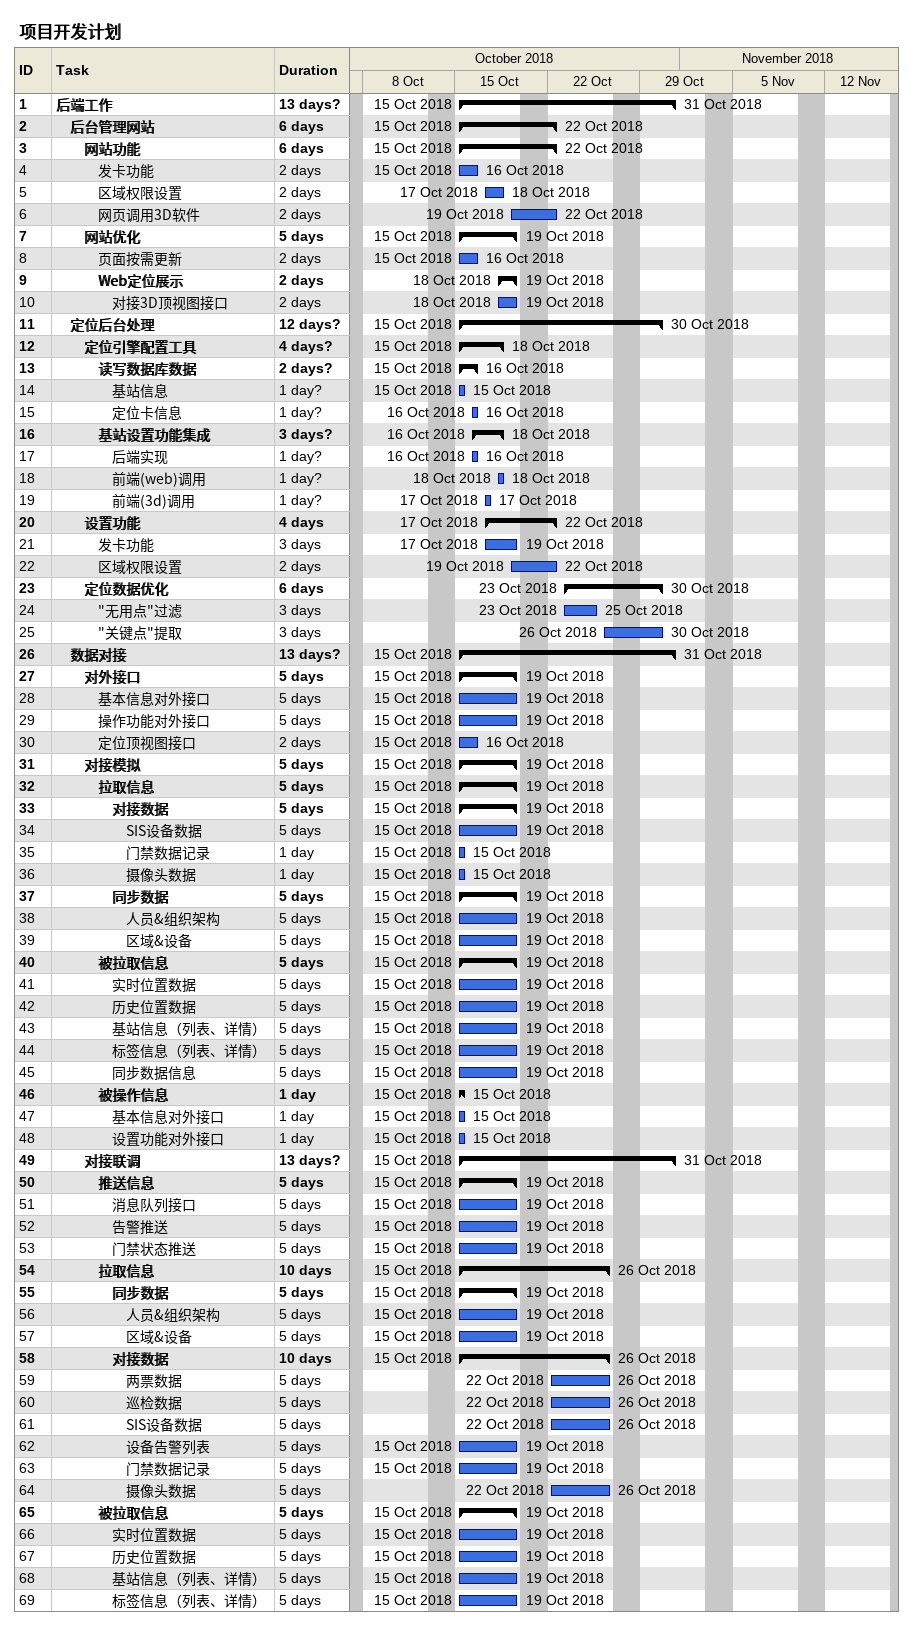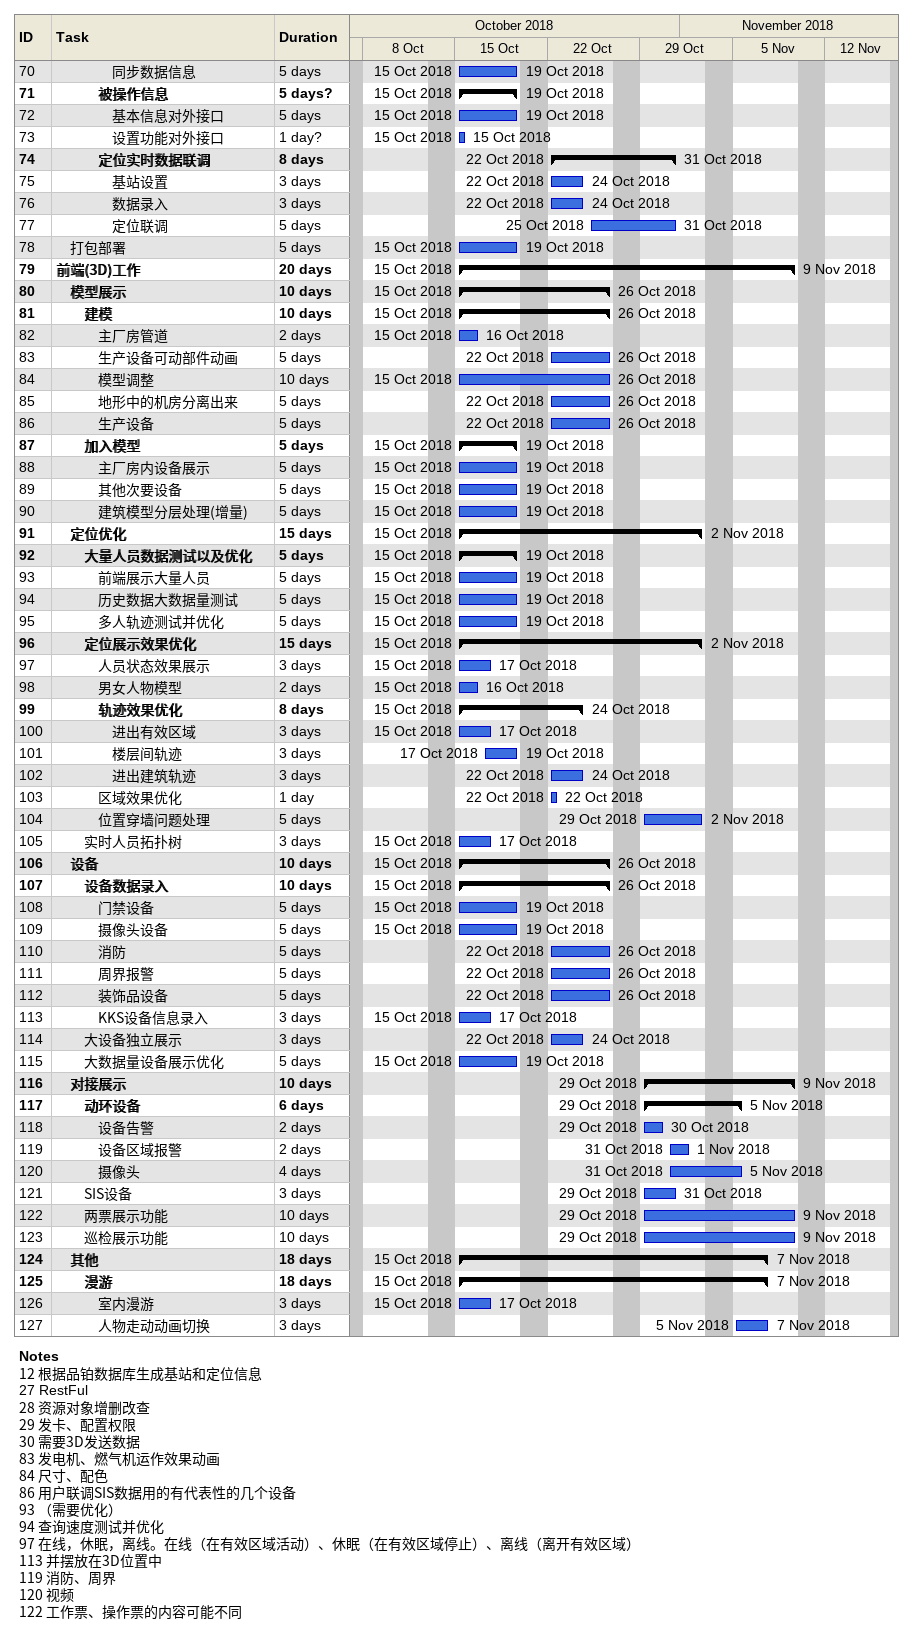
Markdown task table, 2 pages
项目开发计划

| ID | Level | Task | Duration | Start | Finish |
|---|---|---|---|---|---|
| 1 | 1 | **后端工作** | 13d? | 2018-10-15 | 2018-10-31 |
| 2 | 2 | **后台管理网站** | 6d | 2018-10-15 | 2018-10-22 |
| 3 | 3 | **网站功能** | 6d | 2018-10-15 | 2018-10-22 |
| 4 | 4 | 发卡功能 | 2d | 2018-10-15 | 2018-10-16 |
| 5 | 4 | 区域权限设置 | 2d | 2018-10-17 | 2018-10-18 |
| 6 | 4 | 网页调用3D软件 | 2d | 2018-10-19 | 2018-10-22 |
| 7 | 3 | **网站优化** | 5d | 2018-10-15 | 2018-10-19 |
| 8 | 4 | 页面按需更新 | 2d | 2018-10-15 | 2018-10-16 |
| 9 | 4 | **Web定位展示** | 2d | 2018-10-18 | 2018-10-19 |
| 10 | 5 | 对接3D顶视图接口 | 2d | 2018-10-18 | 2018-10-19 |
| 11 | 2 | **定位后台处理** | 12d? | 2018-10-15 | 2018-10-30 |
| 12 | 3 | **定位引擎配置工具** | 4d? | 2018-10-15 | 2018-10-18 |
| 13 | 4 | **读写数据库数据** | 2d? | 2018-10-15 | 2018-10-16 |
| 14 | 5 | 基站信息 | 1d? | 2018-10-15 | 2018-10-15 |
| 15 | 5 | 定位卡信息 | 1d? | 2018-10-16 | 2018-10-16 |
| 16 | 4 | **基站设置功能集成** | 3d? | 2018-10-16 | 2018-10-18 |
| 17 | 5 | 后端实现 | 1d? | 2018-10-16 | 2018-10-16 |
| 18 | 5 | 前端(web)调用 | 1d? | 2018-10-18 | 2018-10-18 |
| 19 | 5 | 前端(3d)调用 | 1d? | 2018-10-17 | 2018-10-17 |
| 20 | 3 | **设置功能** | 4d | 2018-10-17 | 2018-10-22 |
| 21 | 4 | 发卡功能 | 3d | 2018-10-17 | 2018-10-19 |
| 22 | 4 | 区域权限设置 | 2d | 2018-10-19 | 2018-10-22 |
| 23 | 3 | **定位数据优化** | 6d | 2018-10-23 | 2018-10-30 |
| 24 | 4 | "无用点"过滤 | 3d | 2018-10-23 | 2018-10-25 |
| 25 | 4 | "关键点"提取 | 3d | 2018-10-26 | 2018-10-30 |
| 26 | 2 | **数据对接** | 13d? | 2018-10-15 | 2018-10-31 |
| 27 | 3 | **对外接口** | 5d | 2018-10-15 | 2018-10-19 |
| 28 | 4 | 基本信息对外接口 | 5d | 2018-10-15 | 2018-10-19 |
| 29 | 4 | 操作功能对外接口 | 5d | 2018-10-15 | 2018-10-19 |
| 30 | 4 | 定位顶视图接口 | 2d | 2018-10-15 | 2018-10-16 |
| 31 | 3 | **对接模拟** | 5d | 2018-10-15 | 2018-10-19 |
| 32 | 4 | **拉取信息** | 5d | 2018-10-15 | 2018-10-19 |
| 33 | 5 | **对接数据** | 5d | 2018-10-15 | 2018-10-19 |
| 34 | 6 | SIS设备数据 | 5d | 2018-10-15 | 2018-10-19 |
| 35 | 6 | 门禁数据记录 | 1d | 2018-10-15 | 2018-10-15 |
| 36 | 6 | 摄像头数据 | 1d | 2018-10-15 | 2018-10-15 |
| 37 | 5 | **同步数据** | 5d | 2018-10-15 | 2018-10-19 |
| 38 | 6 | 人员&组织架构 | 5d | 2018-10-15 | 2018-10-19 |
| 39 | 6 | 区域&设备 | 5d | 2018-10-15 | 2018-10-19 |
| 40 | 4 | **被拉取信息** | 5d | 2018-10-15 | 2018-10-19 |
| 41 | 5 | 实时位置数据 | 5d | 2018-10-15 | 2018-10-19 |
| 42 | 5 | 历史位置数据 | 5d | 2018-10-15 | 2018-10-19 |
| 43 | 5 | 基站信息（列表、详情） | 5d | 2018-10-15 | 2018-10-19 |
| 44 | 5 | 标签信息（列表、详情） | 5d | 2018-10-15 | 2018-10-19 |
| 45 | 5 | 同步数据信息 | 5d | 2018-10-15 | 2018-10-19 |
| 46 | 4 | **被操作信息** | 1d | 2018-10-15 | 2018-10-15 |
| 47 | 5 | 基本信息对外接口 | 1d | 2018-10-15 | 2018-10-15 |
| 48 | 5 | 设置功能对外接口 | 1d | 2018-10-15 | 2018-10-15 |
| 49 | 3 | **对接联调** | 13d? | 2018-10-15 | 2018-10-31 |
| 50 | 4 | **推送信息** | 5d | 2018-10-15 | 2018-10-19 |
| 51 | 5 | 消息队列接口 | 5d | 2018-10-15 | 2018-10-19 |
| 52 | 5 | 告警推送 | 5d | 2018-10-15 | 2018-10-19 |
| 53 | 5 | 门禁状态推送 | 5d | 2018-10-15 | 2018-10-19 |
| 54 | 4 | **拉取信息** | 10d | 2018-10-15 | 2018-10-26 |
| 55 | 5 | **同步数据** | 5d | 2018-10-15 | 2018-10-19 |
| 56 | 6 | 人员&组织架构 | 5d | 2018-10-15 | 2018-10-19 |
| 57 | 6 | 区域&设备 | 5d | 2018-10-15 | 2018-10-19 |
| 58 | 5 | **对接数据** | 10d | 2018-10-15 | 2018-10-26 |
| 59 | 6 | 两票数据 | 5d | 2018-10-22 | 2018-10-26 |
| 60 | 6 | 巡检数据 | 5d | 2018-10-22 | 2018-10-26 |
| 61 | 6 | SIS设备数据 | 5d | 2018-10-22 | 2018-10-26 |
| 62 | 6 | 设备告警列表 | 5d | 2018-10-15 | 2018-10-19 |
| 63 | 6 | 门禁数据记录 | 5d | 2018-10-15 | 2018-10-19 |
| 64 | 6 | 摄像头数据 | 5d | 2018-10-22 | 2018-10-26 |
| 65 | 4 | **被拉取信息** | 5d | 2018-10-15 | 2018-10-19 |
| 66 | 5 | 实时位置数据 | 5d | 2018-10-15 | 2018-10-19 |
| 67 | 5 | 历史位置数据 | 5d | 2018-10-15 | 2018-10-19 |
| 68 | 5 | 基站信息（列表、详情） | 5d | 2018-10-15 | 2018-10-19 |
| 69 | 5 | 标签信息（列表、详情） | 5d | 2018-10-15 | 2018-10-19 |
| 70 | 5 | 同步数据信息 | 5d | 2018-10-15 | 2018-10-19 |
| 71 | 4 | **被操作信息** | 5d? | 2018-10-15 | 2018-10-19 |
| 72 | 5 | 基本信息对外接口 | 5d | 2018-10-15 | 2018-10-19 |
| 73 | 5 | 设置功能对外接口 | 1d? | 2018-10-15 | 2018-10-15 |
| 74 | 4 | **定位实时数据联调** | 8d | 2018-10-22 | 2018-10-31 |
| 75 | 5 | 基站设置 | 3d | 2018-10-22 | 2018-10-24 |
| 76 | 5 | 数据录入 | 3d | 2018-10-22 | 2018-10-24 |
| 77 | 5 | 定位联调 | 5d | 2018-10-25 | 2018-10-31 |
| 78 | 2 | 打包部署 | 5d | 2018-10-15 | 2018-10-19 |
| 79 | 1 | **前端(3D)工作** | 20d | 2018-10-15 | 2018-11-09 |
| 80 | 2 | **模型展示** | 10d | 2018-10-15 | 2018-10-26 |
| 81 | 3 | **建模** | 10d | 2018-10-15 | 2018-10-26 |
| 82 | 4 | 主厂房管道 | 2d | 2018-10-15 | 2018-10-16 |
| 83 | 4 | 生产设备可动部件动画 | 5d | 2018-10-22 | 2018-10-26 |
| 84 | 4 | 模型调整 | 10d | 2018-10-15 | 2018-10-26 |
| 85 | 4 | 地形中的机房分离出来 | 5d | 2018-10-22 | 2018-10-26 |
| 86 | 4 | 生产设备 | 5d | 2018-10-22 | 2018-10-26 |
| 87 | 3 | **加入模型** | 5d | 2018-10-15 | 2018-10-19 |
| 88 | 4 | 主厂房内设备展示 | 5d | 2018-10-15 | 2018-10-19 |
| 89 | 4 | 其他次要设备 | 5d | 2018-10-15 | 2018-10-19 |
| 90 | 4 | 建筑模型分层处理(增量) | 5d | 2018-10-15 | 2018-10-19 |
| 91 | 2 | **定位优化** | 15d | 2018-10-15 | 2018-11-02 |
| 92 | 3 | **大量人员数据测试以及优化** | 5d | 2018-10-15 | 2018-10-19 |
| 93 | 4 | 前端展示大量人员 | 5d | 2018-10-15 | 2018-10-19 |
| 94 | 4 | 历史数据大数据量测试 | 5d | 2018-10-15 | 2018-10-19 |
| 95 | 4 | 多人轨迹测试并优化 | 5d | 2018-10-15 | 2018-10-19 |
| 96 | 3 | **定位展示效果优化** | 15d | 2018-10-15 | 2018-11-02 |
| 97 | 4 | 人员状态效果展示 | 3d | 2018-10-15 | 2018-10-17 |
| 98 | 4 | 男女人物模型 | 2d | 2018-10-15 | 2018-10-16 |
| 99 | 4 | **轨迹效果优化** | 8d | 2018-10-15 | 2018-10-24 |
| 100 | 5 | 进出有效区域 | 3d | 2018-10-15 | 2018-10-17 |
| 101 | 5 | 楼层间轨迹 | 3d | 2018-10-17 | 2018-10-19 |
| 102 | 5 | 进出建筑轨迹 | 3d | 2018-10-22 | 2018-10-24 |
| 103 | 4 | 区域效果优化 | 1d | 2018-10-22 | 2018-10-22 |
| 104 | 4 | 位置穿墙问题处理 | 5d | 2018-10-29 | 2018-11-02 |
| 105 | 3 | 实时人员拓扑树 | 3d | 2018-10-15 | 2018-10-17 |
| 106 | 2 | **设备** | 10d | 2018-10-15 | 2018-10-26 |
| 107 | 3 | **设备数据录入** | 10d | 2018-10-15 | 2018-10-26 |
| 108 | 4 | 门禁设备 | 5d | 2018-10-15 | 2018-10-19 |
| 109 | 4 | 摄像头设备 | 5d | 2018-10-15 | 2018-10-19 |
| 110 | 4 | 消防 | 5d | 2018-10-22 | 2018-10-26 |
| 111 | 4 | 周界报警 | 5d | 2018-10-22 | 2018-10-26 |
| 112 | 4 | 装饰品设备 | 5d | 2018-10-22 | 2018-10-26 |
| 113 | 4 | KKS设备信息录入 | 3d | 2018-10-15 | 2018-10-17 |
| 114 | 3 | 大设备独立展示 | 3d | 2018-10-22 | 2018-10-24 |
| 115 | 3 | 大数据量设备展示优化 | 5d | 2018-10-15 | 2018-10-19 |
| 116 | 2 | **对接展示** | 10d | 2018-10-29 | 2018-11-09 |
| 117 | 3 | **动环设备** | 6d | 2018-10-29 | 2018-11-05 |
| 118 | 4 | 设备告警 | 2d | 2018-10-29 | 2018-10-30 |
| 119 | 4 | 设备区域报警 | 2d | 2018-10-31 | 2018-11-01 |
| 120 | 4 | 摄像头 | 4d | 2018-10-31 | 2018-11-05 |
| 121 | 3 | SIS设备 | 3d | 2018-10-29 | 2018-10-31 |
| 122 | 3 | 两票展示功能 | 10d | 2018-10-29 | 2018-11-09 |
| 123 | 3 | 巡检展示功能 | 10d | 2018-10-29 | 2018-11-09 |
| 124 | 2 | **其他** | 18d | 2018-10-15 | 2018-11-07 |
| 125 | 3 | **漫游** | 18d | 2018-10-15 | 2018-11-07 |
| 126 | 4 | 室内漫游 | 3d | 2018-10-15 | 2018-10-17 |
| 127 | 4 | 人物走动动画切换 | 3d | 2018-11-05 | 2018-11-07 |

Notes
- 12: 根据品铂数据库生成基站和定位信息
- 27: RestFul
- 28: 资源对象增删改查
- 29: 发卡、配置权限
- 30: 需要3D发送数据
- 83: 发电机、燃气机 运作效果动画
- 84: 尺寸、配色
- 86: 用户联调SIS数据用的有代表性的几个设备
- 93: （需要优化）
- 94: 查询速度测试并优化
- 97: 在线，休眠，离线。在线（在有效区域活动）、休眠（在有效区域停止）、离线（离开有效区域）
- 113: 并摆放在3D位置中
- 119: 消防、周界
- 120: 视频
- 122: 工作票、操作票的内容可能不同
